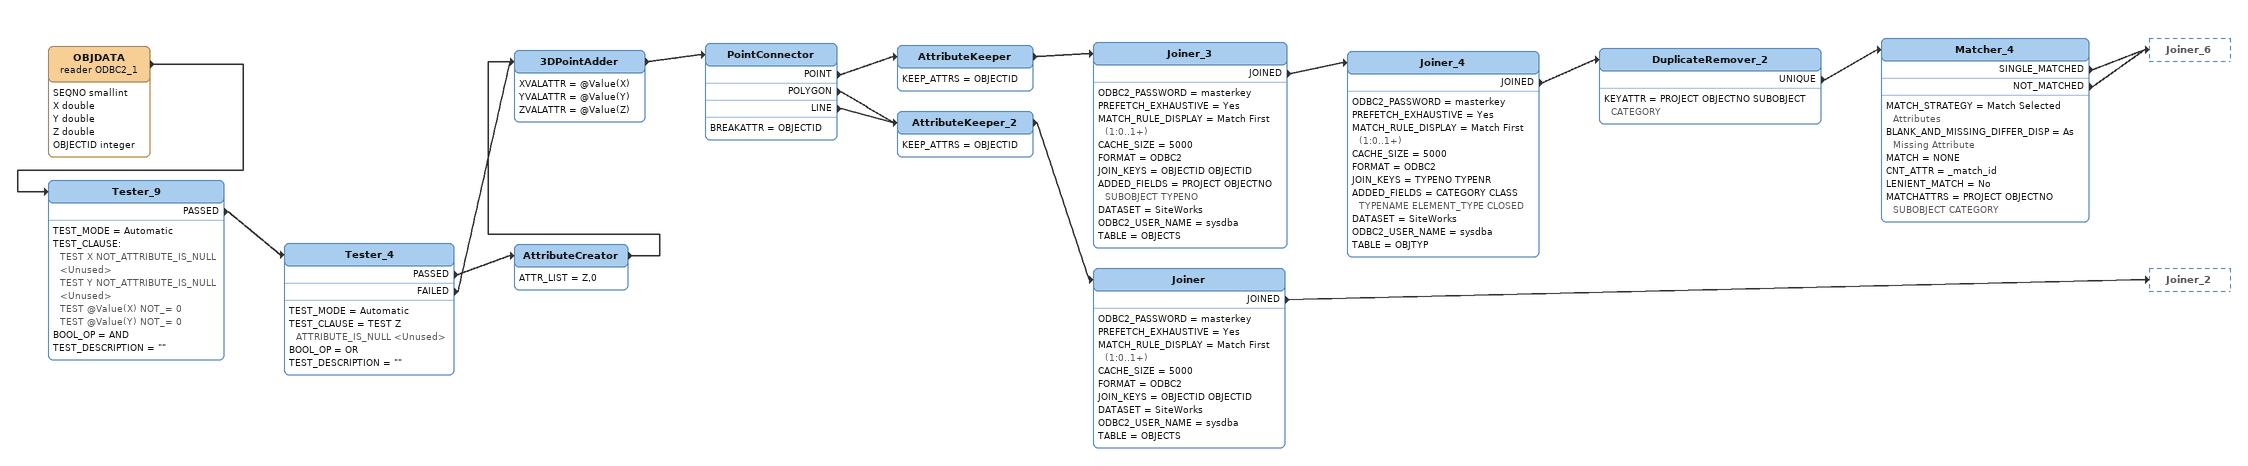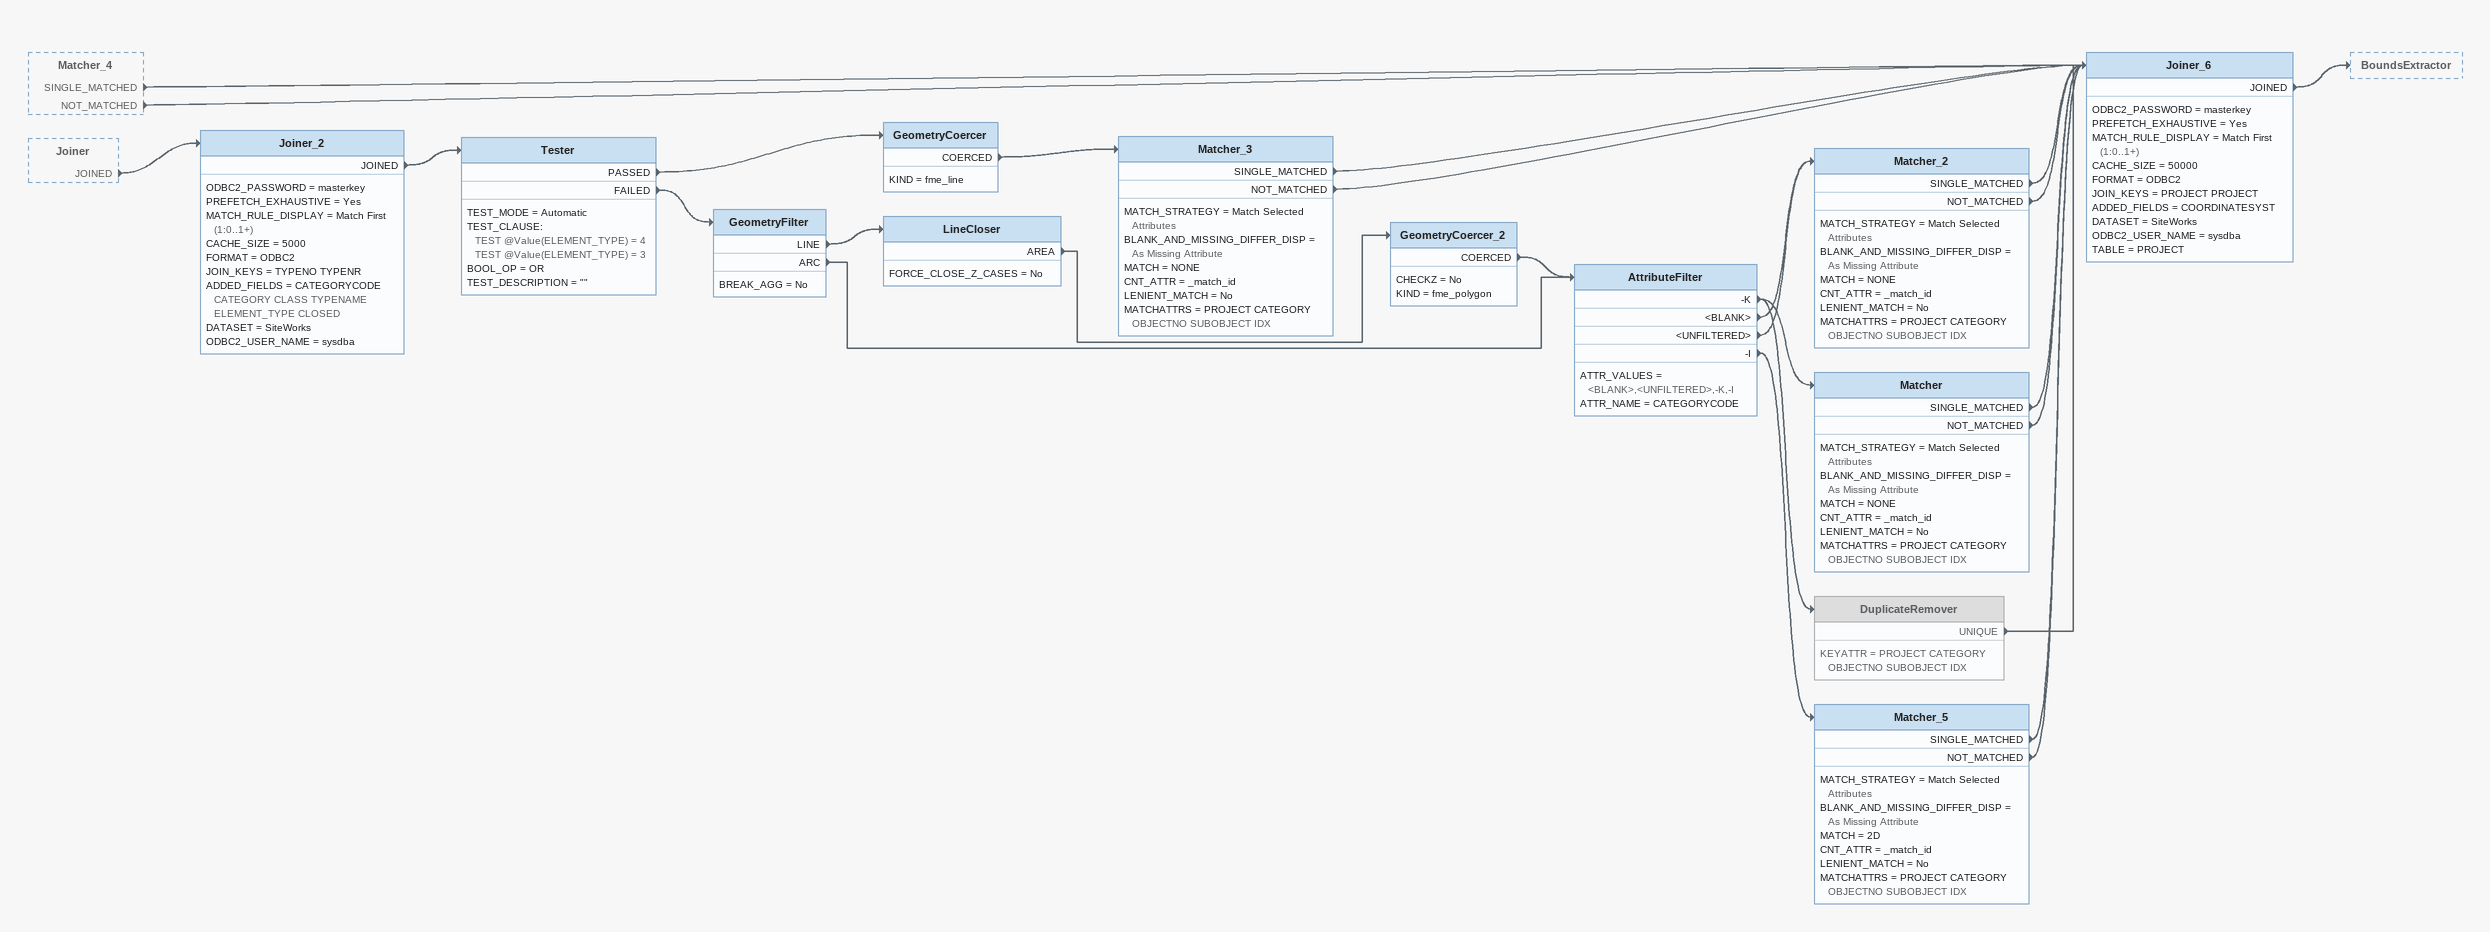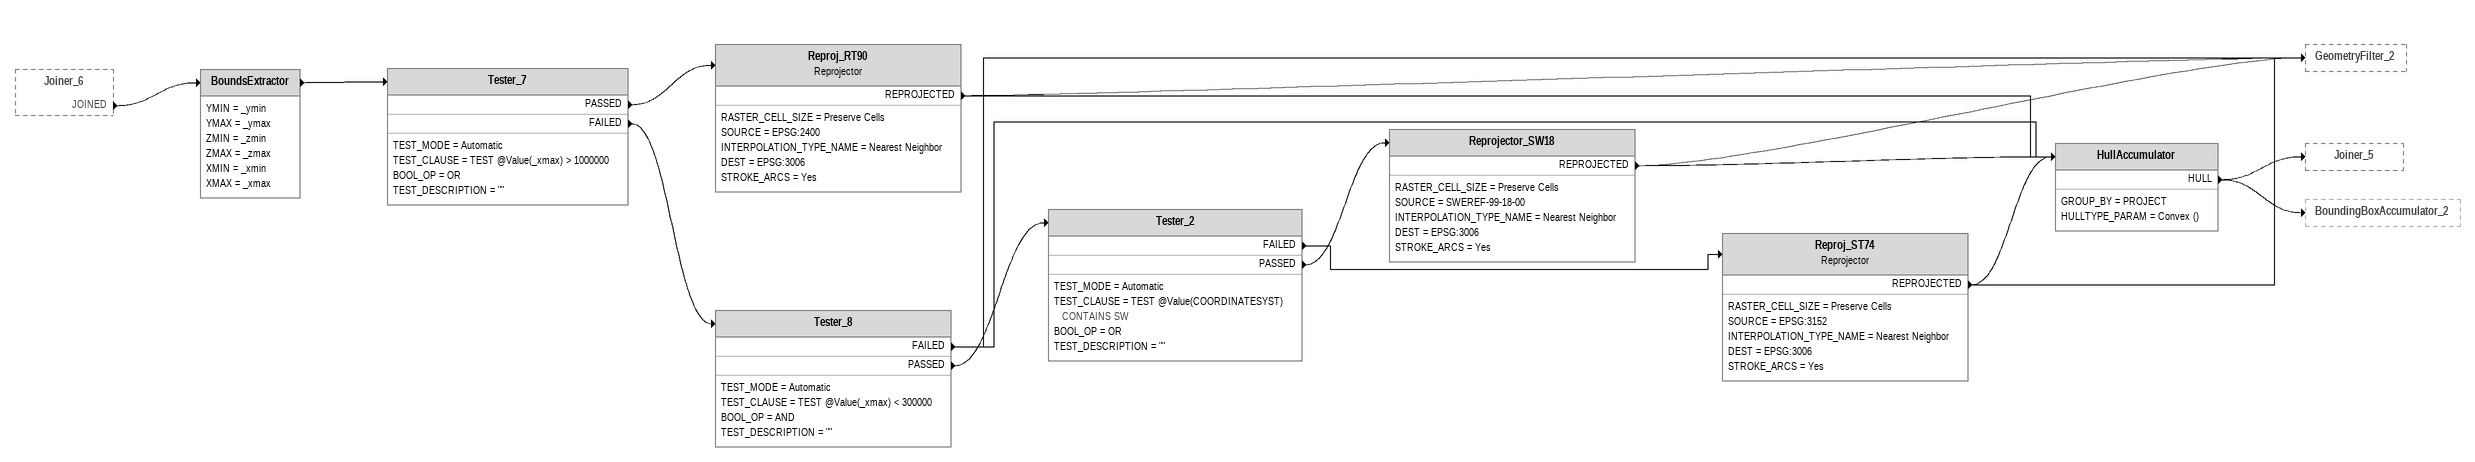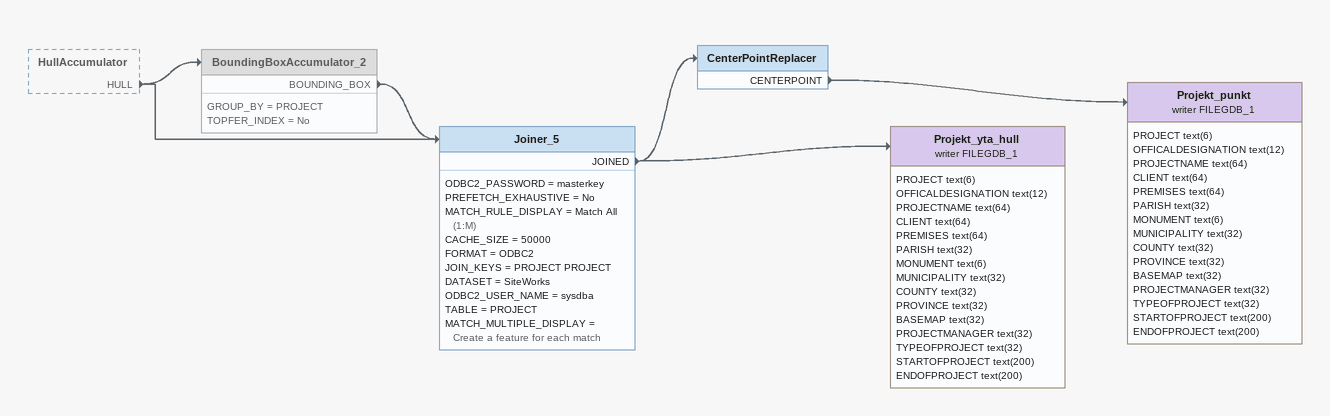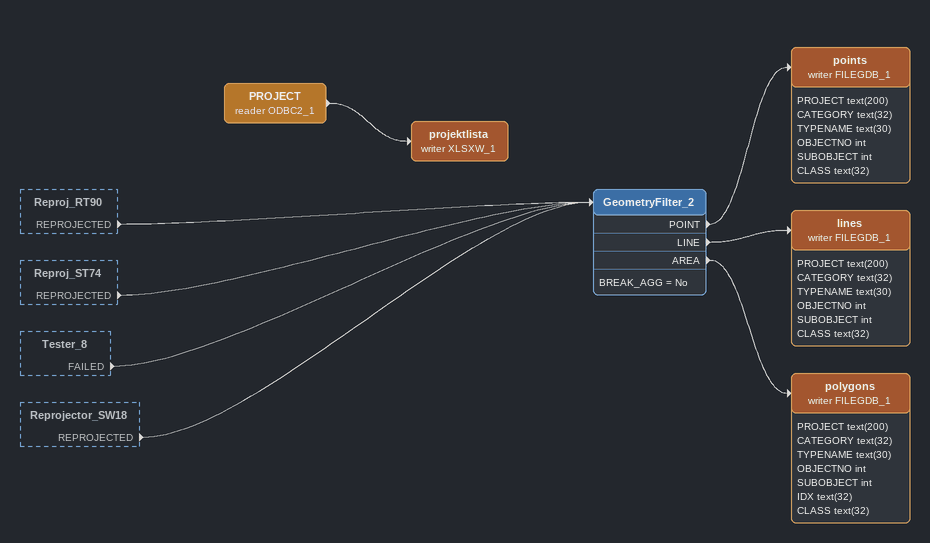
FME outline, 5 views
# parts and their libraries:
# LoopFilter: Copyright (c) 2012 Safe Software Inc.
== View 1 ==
OBJDATA (reader ODBC2_1)
    attributes: SEQNO smallint, X double, Y double, Z double, OBJECTID integer
    -> Tester_9
Tester_9
    TEST_MODE = Automatic
    TEST_CLAUSE:
      TEST X NOT_ATTRIBUTE_IS_NULL <Unused>
      TEST Y NOT_ATTRIBUTE_IS_NULL <Unused>
      TEST @Value(X) NOT_= 0
      TEST @Value(Y) NOT_= 0
    BOOL_OP = AND
    TEST_DESCRIPTION = ""
    PASSED -> Tester_4
Tester_4
    TEST_MODE = Automatic
    TEST_CLAUSE = TEST Z ATTRIBUTE_IS_NULL <Unused>
    BOOL_OP = OR
    TEST_DESCRIPTION = ""
    PASSED -> AttributeCreator
    FAILED -> 3DPointAdder
AttributeCreator
    ATTR_LIST = Z,0
    -> 3DPointAdder
3DPointAdder
    XVALATTR = @Value(X)
    YVALATTR = @Value(Y)
    ZVALATTR = @Value(Z)
    -> PointConnector
PointConnector
    BREAKATTR = OBJECTID
    POINT -> AttributeKeeper
    POLYGON -> AttributeKeeper_2
    LINE -> AttributeKeeper_2
AttributeKeeper
    KEEP_ATTRS = OBJECTID
    -> Joiner_3
Joiner_3
    ODBC2_PASSWORD = masterkey
    PREFETCH_EXHAUSTIVE = Yes
    MATCH_RULE_DISPLAY = Match First (1:0..1+)
    CACHE_SIZE = 5000
    FORMAT = ODBC2
    JOIN_KEYS = OBJECTID OBJECTID
    ADDED_FIELDS = PROJECT OBJECTNO SUBOBJECT TYPENO
    DATASET = SiteWorks
    ODBC2_USER_NAME = sysdba
    TABLE = OBJECTS
    JOINED -> Joiner_4
Joiner_4
    ODBC2_PASSWORD = masterkey
    PREFETCH_EXHAUSTIVE = Yes
    MATCH_RULE_DISPLAY = Match First (1:0..1+)
    CACHE_SIZE = 5000
    FORMAT = ODBC2
    JOIN_KEYS = TYPENO TYPENR
    ADDED_FIELDS = CATEGORY CLASS TYPENAME ELEMENT_TYPE CLOSED
    DATASET = SiteWorks
    ODBC2_USER_NAME = sysdba
    TABLE = OBJTYP
    JOINED -> DuplicateRemover_2
DuplicateRemover_2
    KEYATTR = PROJECT OBJECTNO SUBOBJECT CATEGORY
    UNIQUE -> Matcher_4
Matcher_4
    MATCH_STRATEGY = Match Selected Attributes
    BLANK_AND_MISSING_DIFFER_DISP = As Missing Attribute
    MATCH = NONE
    CNT_ATTR = _match_id
    LENIENT_MATCH = No
    MATCHATTRS = PROJECT OBJECTNO SUBOBJECT CATEGORY
    SINGLE_MATCHED -> Joiner_6
    NOT_MATCHED -> Joiner_6
AttributeKeeper_2
    KEEP_ATTRS = OBJECTID
    -> Joiner
Joiner
    ODBC2_PASSWORD = masterkey
    PREFETCH_EXHAUSTIVE = Yes
    MATCH_RULE_DISPLAY = Match First (1:0..1+)
    CACHE_SIZE = 5000
    FORMAT = ODBC2
    JOIN_KEYS = OBJECTID OBJECTID
    DATASET = SiteWorks
    ODBC2_USER_NAME = sysdba
    TABLE = OBJECTS
    JOINED -> Joiner_2

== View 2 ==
Matcher_4 [outside]
    SINGLE_MATCHED -> Joiner_6
    NOT_MATCHED -> Joiner_6
Joiner [outside]
    JOINED -> Joiner_2
Joiner_2
    ODBC2_PASSWORD = masterkey
    PREFETCH_EXHAUSTIVE = Yes
    MATCH_RULE_DISPLAY = Match First (1:0..1+)
    CACHE_SIZE = 5000
    FORMAT = ODBC2
    JOIN_KEYS = TYPENO TYPENR
    ADDED_FIELDS = CATEGORYCODE CATEGORY CLASS TYPENAME ELEMENT_TYPE CLOSED
    DATASET = SiteWorks
    ODBC2_USER_NAME = sysdba
    JOINED -> Tester
Tester
    TEST_MODE = Automatic
    TEST_CLAUSE:
      TEST @Value(ELEMENT_TYPE) = 4
      TEST @Value(ELEMENT_TYPE) = 3
    BOOL_OP = OR
    TEST_DESCRIPTION = ""
    PASSED -> GeometryCoercer
    FAILED -> GeometryFilter
GeometryCoercer
    KIND = fme_line
    COERCED -> Matcher_3
Matcher_3
    MATCH_STRATEGY = Match Selected Attributes
    BLANK_AND_MISSING_DIFFER_DISP = As Missing Attribute
    MATCH = NONE
    CNT_ATTR = _match_id
    LENIENT_MATCH = No
    MATCHATTRS = PROJECT CATEGORY OBJECTNO SUBOBJECT IDX
    SINGLE_MATCHED -> Joiner_6
    NOT_MATCHED -> Joiner_6
GeometryFilter
    BREAK_AGG = No
    LINE -> LineCloser
    ARC -> AttributeFilter
LineCloser
    FORCE_CLOSE_Z_CASES = No
    AREA -> GeometryCoercer_2
GeometryCoercer_2
    CHECKZ = No
    KIND = fme_polygon
    COERCED -> AttributeFilter
AttributeFilter
    ATTR_VALUES = <BLANK>,<UNFILTERED>,-K,-I
    ATTR_NAME = CATEGORYCODE
    -K -> DuplicateRemover
    -K -> Matcher
    <BLANK> -> Matcher_2
    <UNFILTERED> -> Matcher_2
    -I -> Matcher_5
Matcher_2
    MATCH_STRATEGY = Match Selected Attributes
    BLANK_AND_MISSING_DIFFER_DISP = As Missing Attribute
    MATCH = NONE
    CNT_ATTR = _match_id
    LENIENT_MATCH = No
    MATCHATTRS = PROJECT CATEGORY OBJECTNO SUBOBJECT IDX
    SINGLE_MATCHED -> Joiner_6
    NOT_MATCHED -> Joiner_6
Matcher
    MATCH_STRATEGY = Match Selected Attributes
    BLANK_AND_MISSING_DIFFER_DISP = As Missing Attribute
    MATCH = NONE
    CNT_ATTR = _match_id
    LENIENT_MATCH = No
    MATCHATTRS = PROJECT CATEGORY OBJECTNO SUBOBJECT IDX
    SINGLE_MATCHED -> Joiner_6
    NOT_MATCHED -> Joiner_6
DuplicateRemover [off]
    KEYATTR = PROJECT CATEGORY OBJECTNO SUBOBJECT IDX
    UNIQUE -> Joiner_6
Matcher_5
    MATCH_STRATEGY = Match Selected Attributes
    BLANK_AND_MISSING_DIFFER_DISP = As Missing Attribute
    MATCH = 2D
    CNT_ATTR = _match_id
    LENIENT_MATCH = No
    MATCHATTRS = PROJECT CATEGORY OBJECTNO SUBOBJECT IDX
    SINGLE_MATCHED -> Joiner_6
    NOT_MATCHED -> Joiner_6
Joiner_6
    ODBC2_PASSWORD = masterkey
    PREFETCH_EXHAUSTIVE = Yes
    MATCH_RULE_DISPLAY = Match First (1:0..1+)
    CACHE_SIZE = 50000
    FORMAT = ODBC2
    JOIN_KEYS = PROJECT PROJECT
    ADDED_FIELDS = COORDINATESYST
    DATASET = SiteWorks
    ODBC2_USER_NAME = sysdba
    TABLE = PROJECT
    JOINED -> BoundsExtractor

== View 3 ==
Joiner_6 [outside]
    JOINED -> BoundsExtractor
BoundsExtractor
    YMIN = _ymin
    YMAX = _ymax
    ZMIN = _zmin
    ZMAX = _zmax
    XMIN = _xmin
    XMAX = _xmax
    -> Tester_7
Tester_7
    TEST_MODE = Automatic
    TEST_CLAUSE = TEST @Value(_xmax) > 1000000
    BOOL_OP = OR
    TEST_DESCRIPTION = ""
    PASSED -> Reproj_RT90
    FAILED -> Tester_8
Reproj_RT90: Reprojector
    RASTER_CELL_SIZE = Preserve Cells
    SOURCE = EPSG:2400
    INTERPOLATION_TYPE_NAME = Nearest Neighbor
    DEST = EPSG:3006
    STROKE_ARCS = Yes
    REPROJECTED -> GeometryFilter_2
    REPROJECTED -> HullAccumulator
Tester_8
    TEST_MODE = Automatic
    TEST_CLAUSE = TEST @Value(_xmax) < 300000
    BOOL_OP = AND
    TEST_DESCRIPTION = ""
    FAILED -> GeometryFilter_2
    PASSED -> Tester_2
    FAILED -> HullAccumulator
Tester_2
    TEST_MODE = Automatic
    TEST_CLAUSE = TEST @Value(COORDINATESYST) CONTAINS SW
    BOOL_OP = OR
    TEST_DESCRIPTION = ""
    FAILED -> Reproj_ST74
    PASSED -> Reprojector_SW18
Reprojector_SW18
    RASTER_CELL_SIZE = Preserve Cells
    SOURCE = SWEREF-99-18-00
    INTERPOLATION_TYPE_NAME = Nearest Neighbor
    DEST = EPSG:3006
    STROKE_ARCS = Yes
    REPROJECTED -> GeometryFilter_2
    REPROJECTED -> HullAccumulator
Reproj_ST74: Reprojector
    RASTER_CELL_SIZE = Preserve Cells
    SOURCE = EPSG:3152
    INTERPOLATION_TYPE_NAME = Nearest Neighbor
    DEST = EPSG:3006
    STROKE_ARCS = Yes
    REPROJECTED -> GeometryFilter_2
    REPROJECTED -> HullAccumulator
HullAccumulator
    GROUP_BY = PROJECT
    HULLTYPE_PARAM = Convex ()
    HULL -> Joiner_5
    HULL -> BoundingBoxAccumulator_2

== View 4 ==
HullAccumulator [outside]
    HULL -> Joiner_5
    HULL -> BoundingBoxAccumulator_2
BoundingBoxAccumulator_2 [off]
    GROUP_BY = PROJECT
    TOPFER_INDEX = No
    BOUNDING_BOX -> Joiner_5
Joiner_5
    ODBC2_PASSWORD = masterkey
    PREFETCH_EXHAUSTIVE = No
    MATCH_RULE_DISPLAY = Match All (1:M)
    CACHE_SIZE = 50000
    FORMAT = ODBC2
    JOIN_KEYS = PROJECT PROJECT
    DATASET = SiteWorks
    ODBC2_USER_NAME = sysdba
    TABLE = PROJECT
    MATCH_MULTIPLE_DISPLAY = Create a feature for each match
    JOINED -> CenterPointReplacer
    JOINED -> Projekt_yta_hull (writer FILEGDB_1)
CenterPointReplacer
    CENTERPOINT -> Projekt_punkt (writer FILEGDB_1)
Projekt_punkt (writer FILEGDB_1)
    attributes: PROJECT text(6), OFFICALDESIGNATION text(12), PROJECTNAME text(64), CLIENT text(64), PREMISES text(64), PARISH text(32), MONUMENT text(6), MUNICIPALITY text(32), COUNTY text(32), PROVINCE text(32), BASEMAP text(32), PROJECTMANAGER text(32), TYPEOFPROJECT text(32), STARTOFPROJECT text(200), ENDOFPROJECT text(200)
Projekt_yta_hull (writer FILEGDB_1)
    attributes: PROJECT text(6), OFFICALDESIGNATION text(12), PROJECTNAME text(64), CLIENT text(64), PREMISES text(64), PARISH text(32), MONUMENT text(6), MUNICIPALITY text(32), COUNTY text(32), PROVINCE text(32), BASEMAP text(32), PROJECTMANAGER text(32), TYPEOFPROJECT text(32), STARTOFPROJECT text(200), ENDOFPROJECT text(200)

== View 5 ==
Reproj_RT90 [outside]
    REPROJECTED -> GeometryFilter_2
Reproj_ST74 [outside]
    REPROJECTED -> GeometryFilter_2
Tester_8 [outside]
    FAILED -> GeometryFilter_2
Reprojector_SW18 [outside]
    REPROJECTED -> GeometryFilter_2
GeometryFilter_2
    BREAK_AGG = No
    POINT -> points (writer FILEGDB_1)
    LINE -> lines (writer FILEGDB_1)
    AREA -> polygons (writer FILEGDB_1)
points (writer FILEGDB_1)
    attributes: PROJECT text(200), CATEGORY text(32), TYPENAME text(30), OBJECTNO int, SUBOBJECT int, CLASS text(32)
lines (writer FILEGDB_1)
    attributes: PROJECT text(200), CATEGORY text(32), TYPENAME text(30), OBJECTNO int, SUBOBJECT int, CLASS text(32)
polygons (writer FILEGDB_1)
    attributes: PROJECT text(200), CATEGORY text(32), TYPENAME text(30), OBJECTNO int, SUBOBJECT int, IDX text(32), CLASS text(32)
PROJECT (reader ODBC2_1)
    -> projektlista (writer XLSXW_1)
projektlista (writer XLSXW_1)
